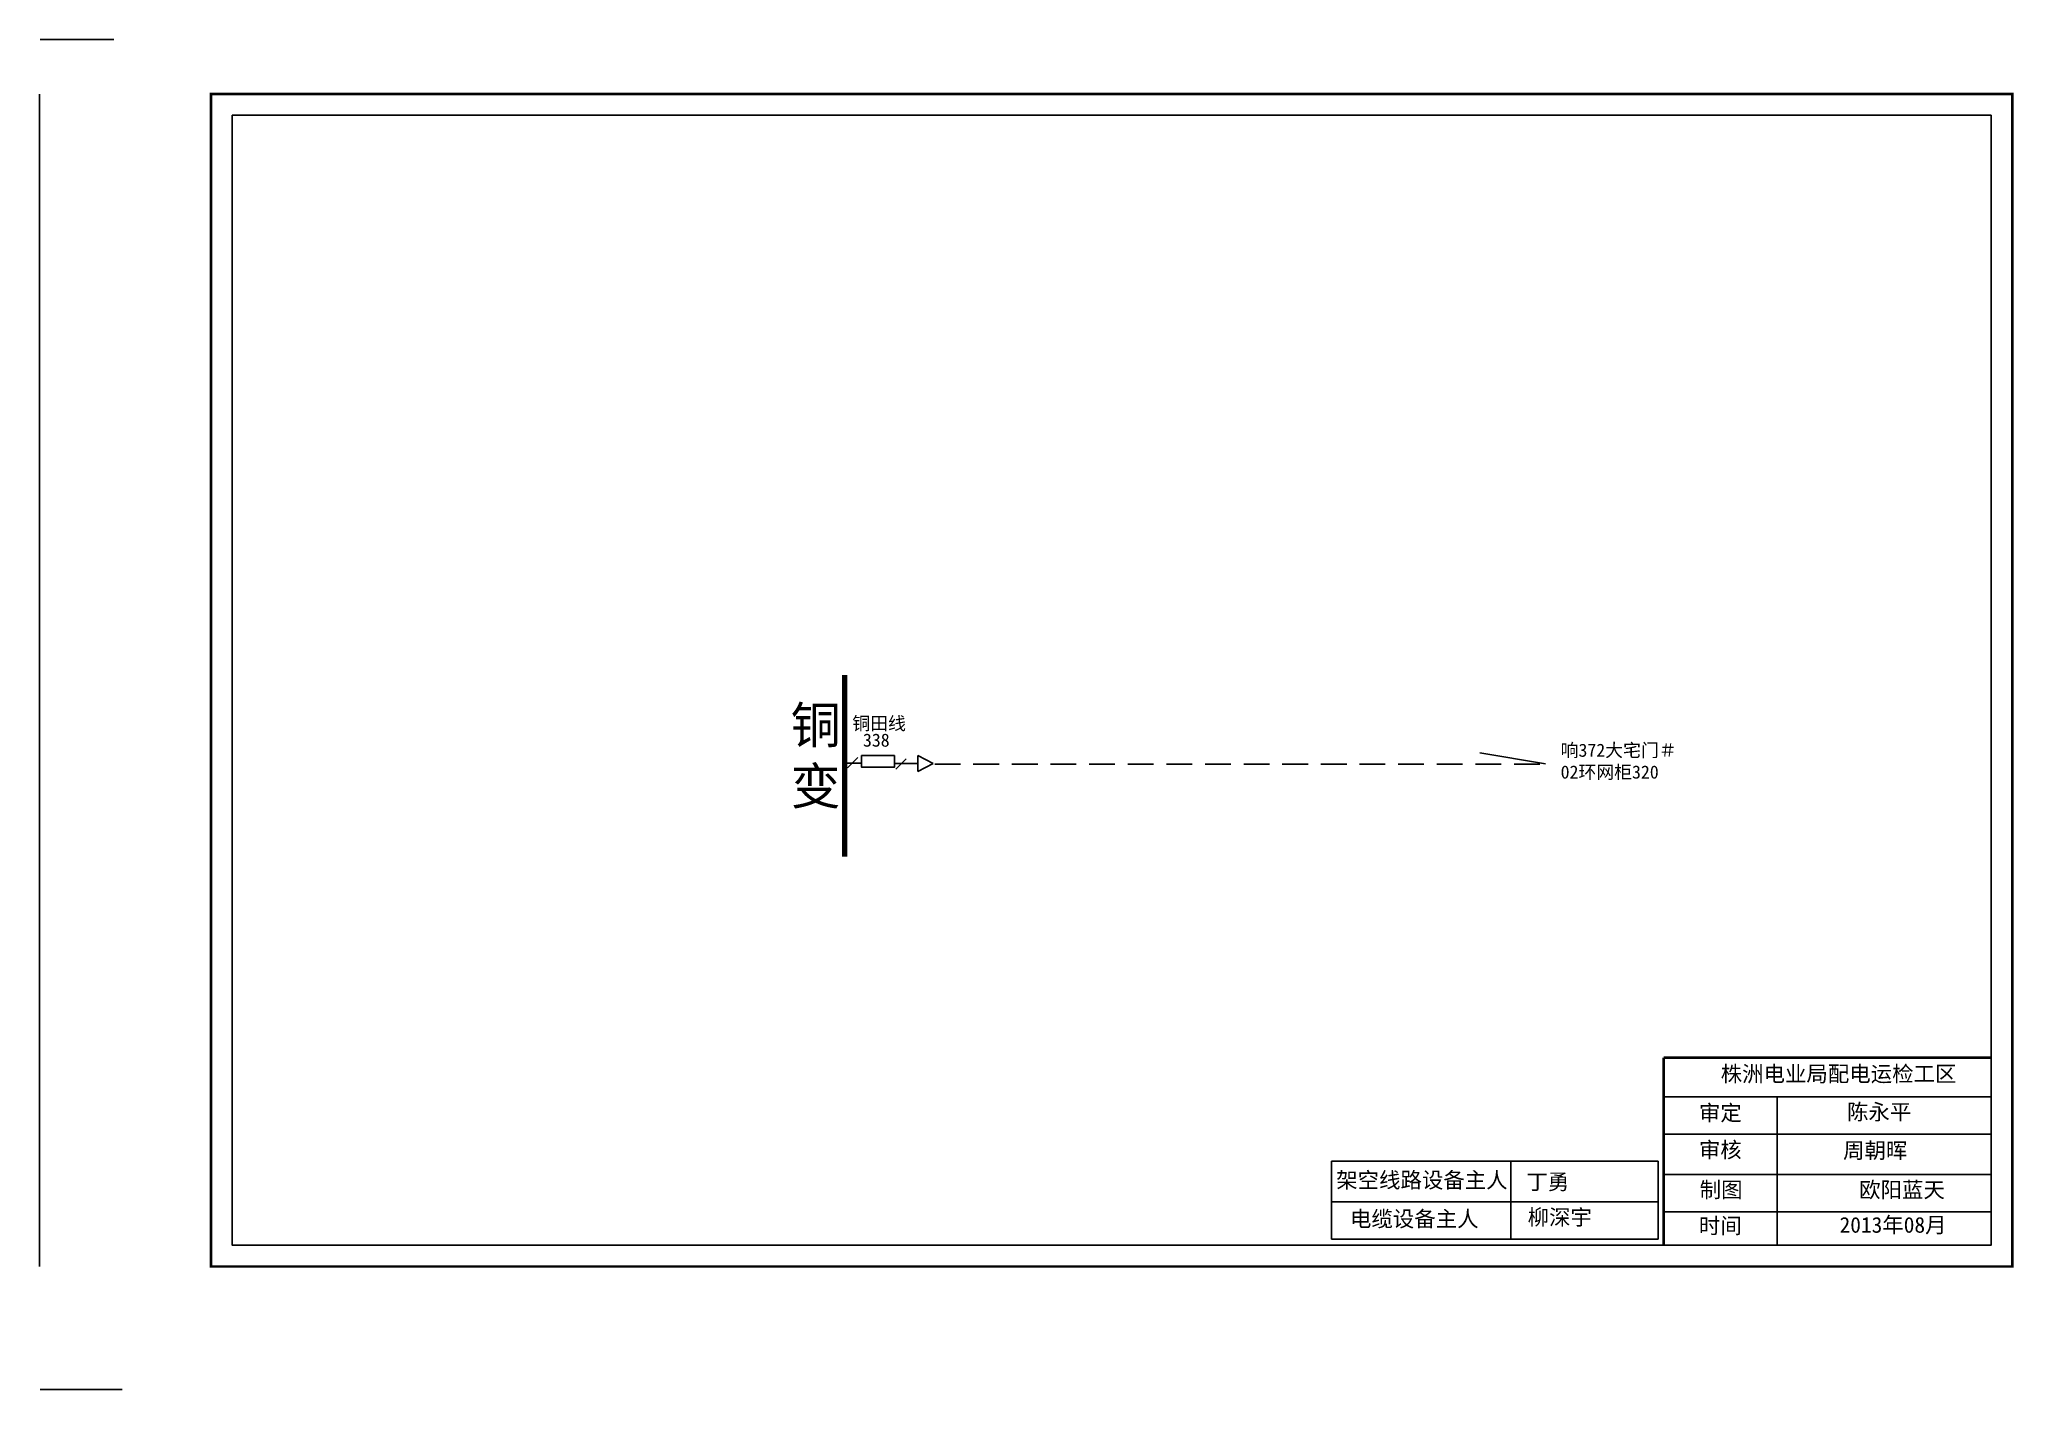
# Model space of a CAD drawing. Extents: x 398 to 775, y -23 to 235.
import ezdxf

# ---------------------------------------------------------------- set-up
doc = ezdxf.new("R2010")
doc.units = 0
doc.header["$LTSCALE"] = 0.774411
doc.linetypes.add('ACAD_ISO02W100', pattern=[15, 12, -3])
doc.linetypes.add('DASHED2', pattern=[9.525, 6.35, -3.175])
doc.layers.get('0').update_dxf_attribs({"linetype": 'CONTINUOUS'})
doc.styles.get("Standard").update_dxf_attribs({"font": 'SimSun.ttf', "height": 2.5})
doc.styles.add('字体', font='SIMKAI.TTF', dxfattribs={"height": 2.5})

msp = doc.modelspace()

# ---------------------------------------------------------------- linework, layer by layer
at = {"linetype": 'Continuous'}
for p, q in [((398.6, 235.11), (412.68, 235.11)), ((398.5, 0.72), (398.5, 224.69)), ((566.26, 98.33), (569.14, 96.81)), ((566.27, 95.29), (566.27, 98.33)), ((554.8, 97.94), (552.81, 95.96)), ((564.03, 97.7), (562.05, 95.72)), ((569.14, 96.81), (566.27, 95.29)), ((708.7, 33.13), (771.06, 33.13)), ((730.34, 33.12), (730.34, 4.79)), ((708.7, 26.03), (771.06, 26.03)), ((645.27, 20.82), (645.27, 5.97)), ((645.27, 20.82), (707.64, 20.82)), ((679.48, 20.82), (679.48, 5.97)), ((707.64, 20.82), (707.64, 5.97)), ((708.7, 18.28), (771.06, 18.28)), ((645.27, 13.07), (707.64, 13.07)), ((708.7, 11.17), (771.06, 11.17)), ((645.27, 5.97), (707.64, 5.97)), ((398.6, -22.78), (414.29, -22.78))]:
    msp.add_line(p, q, dxfattribs=at)
at = {"color": 0, "linetype": 'Continuous'}
msp.add_line((686.13, 96.73), (673.59, 98.84), dxfattribs=at)
at = {"linetype": 'ACAD_ISO02W100'}
msp.add_line((555.4, 96.85), (552.31, 96.86), dxfattribs=at)
at = {"linetype": 'DASHED2'}
msp.add_line((561.75, 96.81), (566.22, 96.81), dxfattribs=at)
at = {"color": 0, "linetype": 'DASHED2'}
msp.add_line((569.46, 96.69), (686.02, 96.69), dxfattribs=at)
at = {"linetype": 'Continuous', "const_width": 0.5}
msp.add_lwpolyline([(431.26, 224.69), (775.24, 224.69), (775.24, 0.72), (431.26, 0.72)], close=True, dxfattribs=at)
at = {"linetype": 'Continuous'}
for points in [[(435.31, 220.64), (771.19, 220.64), (771.19, 4.77), (435.31, 4.77)], [(555.5, 98.33), (561.76, 98.33), (561.76, 96.1), (555.5, 96.1)]]:
    msp.add_lwpolyline(points, close=True, dxfattribs=at)
for points, const_width in [([(552.25, 113.73), (552.27, 79)], 1), ([(708.66, 40.63), (708.66, 4.91)], 0.5), ([(708.7, 40.63), (771.06, 40.63)], 0.5)]:
    msp.add_lwpolyline(points, dxfattribs=dict(at, const_width=const_width))

# ---------------------------------------------------------------- texts
at = {"linetype": 'Continuous', "attachment_point": 1, "style": '字体'}
for s, insert, char_height, width in [('铜  变', (541.95, 107.65), 7, 6.114), ('响372大宅门＃02环网柜320', (689, 100.59), 2.5, 24.0551), ('株洲电业局配电运检工区', (719.57, 39.03), 3, 82.0179), ('审定', (715.4, 31.57), 3, 23.4615), ('陈永平', (743.69, 31.75), 3, 23.4615), ('审核', (715.4, 24.51), 3, 23.4615), ('周朝晖', (742.95, 24.4), 3, 33.0539), ('{\\f楷体_GB2312|b0|i0|c134|p49;架空线路设备主人}', (646.14, 18.74), 3, 58.56), ('丁勇', (682.46, 18.41), 3, 47.14), ('制图', (715.56, 16.89), 3, 23.4615), ('欧阳蓝天', (746.01, 16.89), 3, 23.4615), ('{\\f楷体_GB2312|b0|i0|c134|p49;电缆设备主人}', (648.77, 11.32), 3, 58.56), ('{\\f楷体_GB2312|b0|i0|c134|p49;柳深宇}', (682.7, 11.64), 3, 33.0539), ('时间', (715.4, 10), 3, 23.4615), ('2013年08月', (742.27, 10.17), 3, 23.4615)]:
    msp.add_mtext(s, dxfattribs=dict(at, insert=insert, char_height=char_height, width=width))
at = {"color": 0, "linetype": 'Continuous', "insert": (553.73, 105.72), "char_height": 2.5, "width": 10.8689, "attachment_point": 1, "style": '字体'}
msp.add_mtext('铜田线', dxfattribs=at)
at = {"color": 0, "linetype": 'Continuous', "insert": (555.76, 102.52), "char_height": 2.5, "width": 5.6554, "attachment_point": 1}
msp.add_mtext('338', dxfattribs=at)

doc.saveas('drawing.dxf')
